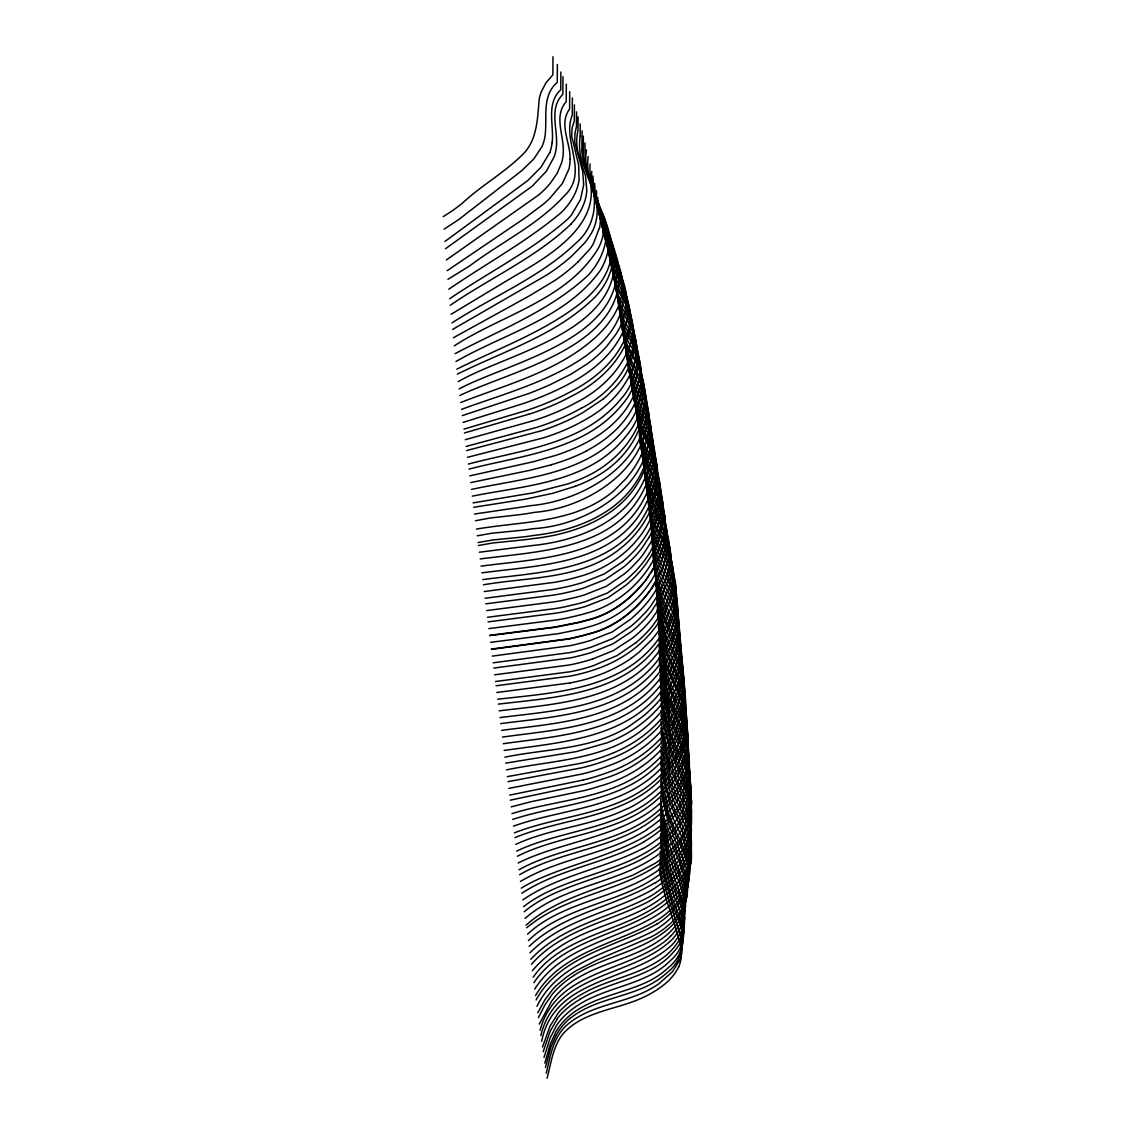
<?xml version="1.0" encoding="UTF-8"?>
<svg xmlns="http://www.w3.org/2000/svg" width="1135" height="1135" viewBox="0 0 1135 1135"><rect width="100%" height="100%" fill="white"/><g stroke="black" fill="none" stroke-linecap="round" stroke-linejoin="round"><path stroke-width="1.5" d="M602.387 218.133C600.358 246.65 623.711 268.073 626.293 295.483M646.567 483.907C645.389 511.814 672.516 531.606 670.714 559.825A139.662 99.1 -7.1 0 1 669.877 571.16L668.288 578.722A119.643 84.898 -7.1 0 1 666.5 584.397L660.371 597.648L651.447 611.339A133.717 94.886 -7.1 0 1 642.694 621.398L638.679 625.328A146.004 103.597 -7.1 0 1 631.627 631.457L612.914 643.914L591.576 652.441A171.399 121.615 -7.1 0 1 584.738 654.455L576.268 656.612A134.625 95.524 -7.1 0 1 570.167 657.931L493.796 668.075M594.655 183.359L595.364 197.05L598.173 210.486A129.234 91.694 -7.1 0 0 599.819 215.239L612.659 244.224A118.735 84.245 -7.1 0 1 613.425 246.763C628.038 330.555 509.941 351.878 458.214 381.615M552.986 56.75L552.887 74.754L545.949 82.855L541.324 91.68A77.677 55.104 -7.1 0 0 539.224 98.83C537.394 118.934 537.479 141.634 520.894 156.219C502.805 173.669 480.587 186.126 462.229 203.321A183.742 130.369 -7.1 0 1 449.049 212.954L443.203 216.657M557.356 64.525L557.257 82.358C541.253 96.163 547.567 118.083 545.013 136.271A75.109 53.288 -7.1 0 1 542.161 146.316L533.734 159.07L521.646 170.732L458.753 219.552L444.069 229.199M560.86 72.03L560.761 89.75C545.736 103.81 554.164 124.935 552.163 142.599M562.96 76.669L562.846 94.319C548.517 108.605 558.094 129.163 556.405 146.529A79.677 56.537 -7.1 0 1 554.306 156.531L546.488 171.073L532.258 186.154L445.488 248.749M566.322 84.146L566.223 101.668C553.27 116.423 564.407 135.888 563.258 152.87A80.344 57.005 -7.1 0 1 561.612 162.844L557.2 173.229L550.39 183.146A101.866 72.271 -7.1 0 1 538.359 195.163L446.353 259.972M569.699 91.623L569.6 109.031C558.392 124.382 570.635 142.528 570.082 159.198M572.38 97.894L572.281 115.203C561.499 141.265 589.618 172.165 564.251 195.915C537.82 224.872 501.514 242.039 470.429 265.335A185.587 131.674 -7.1 0 1 467.01 267.548L447.928 279.323M574.409 104.874L574.324 120.906L572.139 127.844L571.685 136.186L578.651 164.845L579.091 179.656A80.358 57.02 -7.1 0 1 578.027 185.09L577.46 187.119A86.303 61.233 -7.1 0 1 560.69 213.025C525.973 241.982 485.979 263.731 448.793 289.226M576.566 111.883L576.466 126.496L574.892 133.774L574.807 142.485L582.666 171.342L583.702 184.778L580.439 199.547L571.558 214.785A74.002 52.508 -7.1 0 1 567.429 219.381C531.677 250.665 488.759 272.173 449.644 298.76M578.07 116.848L577.999 130.44A94.177 66.823 -7.1 0 0 578.779 155.268M580.155 136.044L580.226 123.857M582.099 130.809L581.844 151.551L583.688 164.305A103.427 73.392 -7.1 0 0 584.922 168.448C599.096 192.241 598.443 224.063 576.069 242.975C540.246 277.337 493.129 296.192 451.957 322.936M583.333 136.115L583.333 156.403L585.39 169.356A102.831 72.966 -7.1 0 0 586.71 173.556C596.925 193.049 602.955 217.665 588.852 237.116A83.976 59.587 -7.1 0 1 584.752 242.819L572.182 255.659A216.941 153.92 -7.1 0 1 547.013 274.869L452.61 329.434M584.922 143.01L585.249 162.688L587.604 175.939A103.129 73.165 -7.1 0 0 589.022 180.195L595.818 195.532M586.525 149.905C579.942 185.97 619.469 216.842 596.074 251.899C564.052 300.718 500.705 315.558 454.298 345.849M588.143 156.63C585.107 179.713 597.79 199.263 605.068 219.92A97.88 69.448 -7.1 0 1 605.92 224.148M647.447 490.448C646.17 509.828 659.676 525.193 666.841 542.09A122.254 86.742 -7.1 0 1 670.005 551.681L671.707 562.79M648.312 497.002C646.851 516.496 660.811 531.79 667.877 548.815A127.205 90.261 -7.1 0 1 670.047 554.788M648.865 501.131C647.262 521.632 662.797 537.266 669.466 555.455A129.887 92.162 -7.1 0 1 673.679 577.488L673.637 581.262A124.126 88.076 -7.1 0 1 669.395 602.075L664.188 613.453A159.538 113.202 -7.1 0 1 658.215 623.243C642.935 645.758 619.299 661.733 593.591 669.99A130.482 92.588 -7.1 0 1 569.628 676.176L496.009 685.767M667.522 540.856L667.167 548.716M667.465 544.942L667.451 537.096M665.28 531.208L665.365 527.122M651.107 438.153L650.837 426.888L648.709 415.892A105.555 74.896 -7.1 0 0 647.021 411.04C639.289 393.888 627.414 377.572 627.712 357.922M651.561 441.104L651.291 429.839L649.163 418.843A104.973 74.484 -7.1 0 0 647.489 413.991C639.714 396.867 627.981 380.523 628.194 360.902M652.597 447.828L652.341 436.549L650.213 425.554A104.065 73.832 -7.1 0 0 648.539 420.702C640.679 403.649 629.301 387.219 629.287 367.683M653.647 454.539L653.377 443.26L651.263 432.265A103.257 73.264 -7.1 0 0 649.589 427.427C641.644 410.416 630.606 393.93 630.365 374.465M654.753 461.718L654.498 450.439L652.384 439.444A102.533 72.754 -7.1 0 0 650.71 434.591C642.68 417.652 631.996 401.095 631.542 381.701M655.789 468.429L655.548 457.15L653.434 446.154A101.781 72.214 -7.1 0 0 651.76 441.316L642.311 422.546M656.839 475.139L656.583 463.874L654.484 452.865A101.1 71.732 -7.1 0 0 652.809 448.027L643.999 430.52M649.745 507.671C647.957 528.3 663.932 543.864 670.501 562.18A134.001 95.085 -7.1 0 1 673.594 573.033L674.786 587.973A122.466 86.898 -7.1 0 1 670.473 608.786L665.252 620.178A151.82 107.726 -7.1 0 1 651.674 639.743M665.238 530.896L664.514 538.77M650.539 513.9C648.95 542.246 677.24 562.18 675.807 590.924C676.276 607.48 669.409 623.314 660.116 636.692C624.463 689.64 554.816 692.648 497.697 699.231M650.908 517.702C648.809 546.531 677.666 566.734 676.233 595.832C676.616 612.375 669.82 628.222 660.542 641.601C624.846 694.464 555.37 697.301 498.308 704.126M525.051 918.428C566.862 881.796 629.755 883.739 669.934 844.965C677.141 837.687 683.043 829.061 686.859 819.541C693.996 804.928 690.165 788.939 689.853 773.616A85.919 60.964 -7.1 0 0 688.888 769.048L669.565 724.712L660.201 686.476M651.419 522.937C648.723 552.972 679.34 574.069 676.829 604.458C676.545 620.731 669.707 636.238 660.4 649.319C624.363 701.189 555.753 703.813 499.145 710.851M651.93 528.158C648.582 558.831 679.922 580.34 677.396 611.212C676.999 627.471 670.274 643.02 660.882 656.073C624.86 707.772 556.448 710.354 499.982 717.575M686.945 736.459L687.328 727.053L686.065 717.817A87.792 62.297 -7.1 0 0 684.745 713.319L671.764 686.306L666.614 673.126A209.634 148.742 -7.1 0 1 664.542 665.834L658.782 633.628M652.384 532.854C648.496 564.095 680.418 585.972 677.921 617.27C677.425 633.514 670.771 649.106 661.322 662.145C625.3 713.674 557.072 716.228 500.734 723.619M652.895 538.075C648.426 569.359 679.794 591.221 678.517 622.136C678.432 638.622 671.977 654.611 662.514 667.919C626.79 720.016 558.08 722.896 501.585 730.358M654.413 553.667C648.468 587.362 682.49 611.041 680.206 644.141C679.34 660.002 673.197 675.438 663.705 688.094C627.456 738.885 560.122 742.304 504.082 750.448M666.954 550.617L667.11 548.404M653.405 543.296C648.397 575.8 681.497 598.556 679.07 630.762C678.347 646.993 671.877 662.67 662.287 675.651C626.179 726.698 558.434 729.209 502.422 737.083M653.902 548.432C648.468 580.936 680.759 603.721 679.666 635.515C679.354 651.987 673.055 668.075 663.45 681.326C627.315 732.572 559.484 735.75 503.245 743.709M664.94 534.67L664.216 540.671M666.898 550.305L666.401 554.405M666.642 552.206L665.649 558.179M663.861 542.558L664.174 540.359M663.464 544.445L663.819 542.26M665.99 555.994L665.181 560.066M599.209 228.419L593.435 243.585A77.194 54.764 -7.1 0 1 589.703 249.274L577.899 262.072M663.024 546.332L663.422 544.147M547.084 1078.25C551.071 1063.069 553 1046.342 563.116 1033.701C582.638 1012.037 613.865 1010.022 639.317 999.155A96.007 68.128 -7.1 0 0 648.95 994.572C660.882 988.046 672.771 979.491 678.645 966.821M546.261 1073.142C549.978 1057.721 552.518 1040.88 563.414 1028.58A51.572 36.59 -7.1 0 1 566.379 1025.515C587.249 1006.858 616.504 1004.234 641.346 993.466A87.026 61.744 -7.1 0 0 658.782 983.846L672.587 971.574L679.766 959.969M545.438 1067.425L550.844 1047.335L555.966 1035.503M662.982 546.02L661.96 550.078M544.814 1063.14L550.163 1044.512L555.597 1032.339A76.144 54.026 -7.1 0 1 572.65 1013.186C595.265 996.587 624.009 993.224 648.794 981.193A76.542 54.31 -7.1 0 0 656.81 976.611A78.542 55.728 -7.1 0 0 668.472 967.517C684.575 954.932 686.647 932.601 678.744 915.009C670.147 894.593 664.032 873.226 660.187 851.406M664.67 561.938L665.138 559.768M541.665 1041.348C554.433 976.214 632.961 982.385 672.431 944.462A74.101 52.579 -7.1 0 0 681.61 930.402L684.802 918.13L683.696 903.474L668.458 861.763L660.371 827.571M543.991 1057.423L550.092 1038.071L556.49 1025.529A78.627 55.785 -7.1 0 1 576.41 1006.248C599.394 990.756 627.683 986.925 651.987 974.185A76.286 54.125 -7.1 0 0 659.534 969.588A77.989 55.331 -7.1 0 0 670.572 960.451C685.724 947.753 686.959 926.217 679.468 909.22C670.544 888.762 664.316 867.253 660.471 845.277M542.502 1047.066L549.908 1026.352L558.122 1013.158A70.469 49.997 -7.1 0 1 562.024 1008.816L568.025 1003.425A94.843 67.291 -7.1 0 1 583.007 993.551C609.651 978.228 642.254 974.922 666.415 955.131A74.456 52.82 -7.1 0 0 678.262 941.568C688.051 927.607 685.029 909.532 678.702 894.905C669.735 875.525 664.216 854.825 660.414 833.87M543.168 1051.705L549.993 1031.616L557.384 1018.705M662.471 547.907L659.08 557.711M664.103 563.811L664.628 561.641M540.842 1035.631C555.923 971.773 632.777 977.732 672.317 939.283A75.109 53.288 -7.1 0 0 682.447 923.479L685.242 911.306L684.093 897.714L680.745 886.407L668.316 854.995L660.343 821.272M664.06 563.513L661.975 569.557M688.221 826.493L691.598 811.341L690.534 798.274L670.459 751.867L660.868 715.064M540.076 1030.254C555.909 971.063 624.562 972.539 665.422 940.958A75.194 53.359 -7.1 0 0 670.515 936.29M661.279 551.695L655.434 565.23M663.408 565.429L659.378 575.232M667.607 591.122L662.443 602.501A170.378 120.892 -7.1 0 1 659.095 608.36L652.412 618.064A135.434 96.092 -7.1 0 1 632.365 638.196L613.24 650.667L592.342 659.109M549.766 152.601L540.998 167.242L527.732 180.578L444.948 241.457M643.616 449.786L640.849 456.071M687.427 851.151L691.314 837.829L690.804 823.684L686.746 811.908L670.473 775.602L660.882 739.977M687.157 877.284L690.789 863.721L689.768 851.406L684.405 836.069L669.451 802.147L660.769 769.431M687.058 846.185L691.399 831.004L690.718 816.902L686.902 806.034L670.288 768.877L660.91 733.593M661.109 571.146L651.49 588.824M538.401 1017.669L544.885 1005.014L552.206 994.373A95.837 68.001 -7.1 0 1 573.828 975.575M539.238 1024.096L551.61 1001.198A89.991 63.844 -7.1 0 1 570.721 982.513C600.103 961.742 638.48 958.281 666.458 935.197A74.64 52.962 -7.1 0 0 672.573 929.324A77.861 55.246 -7.1 0 0 684.221 910.029L686.264 898.111L684.604 884.874L668.416 842.766L660.357 809.156M658.187 559.3L650.837 573.132M684.717 831.132L688.647 821.513A129.177 91.651 -7.1 0 0 690.435 815.029L691.797 802.147L690.378 792.911L671.225 749.412L666.656 734.969L660.953 710.51M685.909 859.876L691.116 844.653L690.903 830.465L686.533 817.668L669.735 779.802L660.84 746.376M642.58 470.287C623.768 512.183 577.119 530.669 534.117 535.408A187.545 133.065 -7.1 0 1 522.256 537.025L492.732 539.976L478.105 542.544M643.048 473.238C624.009 515.73 576.495 533.947 533.01 538.6A190.41 135.093 -7.1 0 1 522.625 539.962L493.101 542.941L478.473 545.509M644.127 479.949C624.803 523.036 576.41 541.097 532.358 545.538A206.896 146.798 -7.1 0 1 523.462 546.659L479.31 552.234M645.219 486.674C616.518 550.191 539.068 551.128 480.148 558.945M646.368 493.838C617.624 557.498 540.076 558.306 481.041 566.138M537.763 1012.789L544.843 999.907L552.901 989.153A82.401 58.467 -7.1 0 1 556.476 985.464L565.202 978.1A121.473 86.189 -7.1 0 1 577.148 970.226L596.826 960.139L651.291 936.914A96.135 68.199 -7.1 0 0 664.642 928.387L669.82 924.046A73.364 52.054 -7.1 0 0 676.432 917.08L677.836 915.264A77.776 55.189 -7.1 0 0 687.157 893.855A73.945 52.465 -7.1 0 0 687.611 888.918C685.299 857.067 662.585 830.706 660.598 798.359M646.978 501.486C617.724 564.464 540.686 564.975 481.893 572.849M648.071 508.21C618.66 571.118 541.608 571.813 482.73 579.574M685.37 865.211C695.613 849.491 691.57 830.352 683.256 814.944C673.012 794.826 664.755 773.701 660.811 751.37M683.696 892.961C695.074 875.34 687.129 854.598 678.957 837.63C669.891 820.151 664.358 801.126 660.726 781.831M658.371 576.807C644.382 603.948 619.341 626.222 589.462 633.912A219.168 155.509 -7.1 0 1 582.383 635.87L573.927 637.941A152.487 108.194 -7.1 0 1 568.748 639.033L491.455 649.376M684.675 872.049C695.131 856.925 692.194 837.928 683.979 822.705C673.679 802.062 664.67 780.653 660.769 757.754M536.94 1006.348C558.902 961.288 612.63 952.038 653.192 931.168A84.884 60.226 -7.1 0 0 684.589 898.792L688.278 885.002L686.675 869.992A193.546 137.335 -7.1 0 0 684.249 862.018L669.224 826.053L660.698 792.216M654.313 566.918L645.46 580.779M648.965 537.408L642.694 547.084A131.277 93.141 -7.1 0 1 630.365 561.03M681.695 899.502C694.379 882.236 687.952 860.529 679.411 843.206C670.118 825.287 664.372 805.807 660.712 786.016M536.103 999.921C560.761 955.103 615.638 947.214 656.683 924.16M535.536 995.579C561.669 950.917 617.468 944.306 658.399 919.464A87.381 61.999 -7.1 0 0 683.511 892.933M649.532 574.764C634.933 596.23 613.354 613.936 587.774 620.164A221.311 157.027 -7.1 0 1 578.85 622.562L554.689 627.357L489.738 635.628M534.698 989.153C562.875 944.561 620.079 939.936 660.939 912.483A89.339 63.39 -7.1 0 0 684.958 886.066C695.954 868.161 687.072 847.76 678.985 830.848C669.962 813.568 664.386 794.727 660.74 775.631M669.309 713.489C655.094 734.075 634.394 749.781 611.013 758.549A151.31 107.357 -7.1 0 1 581.489 767.842L507.983 781.66M650.114 590.441C635.061 610.616 614.262 627.556 589.42 633.6A221.651 157.268 -7.1 0 1 582.34 635.557L573.884 637.629A151.253 107.314 -7.1 0 1 568.706 638.735L491.427 649.064M533.861 982.711C563.996 938.248 622.931 935.836 663.478 905.503A92.02 65.291 -7.1 0 0 687.313 877.312M533.152 977.221C571.699 922.202 662.131 933.225 689.356 867.537C696.053 849.945 685.441 832.906 678.546 817.285C669.82 800.643 664.386 782.497 660.783 764.125M643.758 582.553C629.13 599.947 610.204 614.574 587.731 619.852A220.715 156.602 -7.1 0 1 578.807 622.264L554.646 627.045L489.71 635.316M651.646 639.743L639.601 651.717A114.99 81.592 -7.1 0 1 631.202 658.215M531.478 964.324C561.626 929.82 608.686 921.833 647.787 901.984A107.328 76.159 -7.1 0 0 685.086 865.154M611.581 391.135C641.942 363.03 639.218 323.688 618.178 290.659A172.25 122.225 -7.1 0 1 611.368 260.525M530.825 959.288C562.364 925.11 610.417 917.633 649.901 896.551M571.146 223.921C535.805 257.716 490.221 277.82 450.255 305.287M529.988 952.832C563.187 918.91 612.659 912.327 652.597 889.599A104.718 74.3 -7.1 0 0 687.058 851.094M526.143 925.139C543.693 909.263 565.826 899.885 587.717 891.613A297.71 211.238 -7.1 0 1 596.201 888.492L632.833 875.227L655.179 863.324A102.945 73.051 -7.1 0 0 684.646 831.118M529.151 946.377C564.251 912.923 614.773 906.851 655.292 882.633M528.413 940.66C572.778 896.636 654.242 903.928 685.285 844.851C694.705 828.635 692.747 808.886 683.582 793.138C672.8 772.637 665.039 750.717 660.91 727.904M527.576 934.204C573.303 891.074 656.867 898.75 686.264 837.034C695.528 820.08 691.555 800.288 682.334 784.384C671.863 764.692 664.954 743.397 660.882 721.477M603.082 399.109L583.291 412.36A177.911 126.24 -7.1 0 1 539.168 431.456M636.026 642.594L617.057 655.562L593.108 665.777A134.029 95.099 -7.1 0 1 570.011 671.764L495.484 681.525M622.746 561.57L604.189 574.012L582.851 582.496A166.235 117.955 -7.1 0 1 552.958 589.476L485.071 598.244M569.997 1018.492C592.002 1000.701 621.37 998.062 646.397 986.414A76.641 54.381 -7.1 0 0 654.767 981.874A79.067 56.097 -7.1 0 0 666.912 972.808C683.369 960.494 686.462 937.992 678.489 920.102C670.061 899.459 663.833 877.979 659.988 856.003M526.739 927.749C565.996 894.933 620.462 891.982 661.464 862.614M524.214 911.703C572.778 871.169 660.428 877.866 687.186 811.766C694.691 794.784 690.279 775.914 681.255 760.549C670.501 741.056 664.684 719.462 660.57 697.699M554.291 950.506L561.385 945.668A121.715 86.359 -7.1 0 1 568.592 941.369C592.612 927.948 619.724 921.535 644.141 908.965M523.59 906.666C572.934 867.693 659.804 873.51 686.774 807.68C694.521 790.414 690.023 771.133 680.801 755.513C670.09 736.104 664.472 714.539 660.414 692.889M522.753 899.942C559.158 874.886 604.274 868.899 642.921 848.469M447.204 270.655L524.015 218.629L542.814 204.612A143.123 101.54 -7.1 0 0 549.581 198.568L562.392 183.459L568.905 169.143A76.854 54.523 -7.1 0 0 570.04 159.212M647.305 829.515C608.303 854.3 559.995 857.79 520.44 881.441M521.901 893.202C559.47 868.615 605.735 863.607 644.524 841.574M451.106 314.267L514.609 276.046C555.27 252.807 614.191 216.572 582.071 161.851A112.904 80.103 -7.1 0 1 580.255 136.044M573.785 975.547C603.707 956.11 641.757 951.981 669.082 928.217A72.995 51.799 -7.1 0 0 674.786 922.372L676.276 920.556A77.45 54.962 -7.1 0 0 686.377 899.076A72.966 51.77 -7.1 0 0 686.973 894.11C685.469 862.018 662.258 835.516 660.485 803.012M521.277 888.166C575.459 854.002 693.797 850.683 689.058 761.798A91.211 64.709 -7.1 0 0 687.994 757.244L669.026 713.929L659.846 675.254M580.028 999.226C603.508 984.981 631.372 980.654 655.193 967.19A72.839 51.685 -7.1 0 0 662.187 962.565A75.889 53.842 -7.1 0 0 674.091 951.385C687.242 937.865 686.178 917.477 679.099 901.417C670.118 881.54 664.273 860.429 660.442 838.992M518.142 863.011C573.828 835.119 656.186 836.296 683.795 769.544C692.123 751.342 687.98 730.443 677.836 713.929C666.699 694.748 662.67 672.757 658.91 651.192M581.191 408.359C602.798 397.137 621.554 378.948 630.365 355.964C640.466 331.562 627.896 307.131 617.071 285.566M519.589 874.702C550.404 856.882 586.213 851.591 618.901 838.325A155.935 110.648 -7.1 0 0 629.457 833.686C661.847 819.073 693.939 786.683 688.009 748.291A93.155 66.085 -7.1 0 0 686.888 743.751L668.231 701.458L659.236 662.329M453.447 337.705L529.69 295.696L555.356 280.146A193.432 137.25 -7.1 0 0 577.857 262.057M455.121 353.638C500.549 329.661 550.475 310.465 588.483 274.954A103.853 73.69 -7.1 0 0 605.749 224.177M518.979 869.736C567.103 842.936 632.082 844.553 669.409 799.381C683.54 783.093 693.074 760.322 686.462 738.772A104.193 73.931 -7.1 0 0 685.554 736.062L668.132 697.5L658.953 657.534M517.29 856.272C564.01 832.764 623.583 834.253 662.088 794.926C679.198 777.716 693.059 752.902 686.42 727.975A94.049 66.724 -7.1 0 0 685.611 725.265C673.041 699.813 661.208 673.764 658.995 644.921M586.767 450.68C609.495 438.72 630.478 419.808 638.083 394.554C646.539 371.429 637.146 347.679 625.513 327.618M455.972 361.498C504.763 333.349 566.847 317.871 600.812 269.662C608.346 256.496 612.077 239.556 606.388 225.028C597.691 208.4 590.342 190.538 591.775 171.314M516.652 851.094C564.123 828.522 624.264 829.756 662.684 789.648C679.156 772.722 691.939 748.802 686.59 724.57A89.594 63.574 -7.1 0 0 685.313 720.072L671.963 692.038L666.883 678.829A213.408 151.409 -7.1 0 1 665.082 672.558L659.066 640.083M456.823 369.201C497.343 348.786 540.941 333.293 577.46 305.67C595.393 292.078 612.403 272.627 611.51 248.678A121.062 85.891 -7.1 0 0 611.197 243.032L609.992 235.782A111.641 79.209 -7.1 0 0 608.686 231.157L607.991 229.1M457.362 374.153C502.521 351.623 553.029 336.144 590.739 301.158C607.792 286.233 617.667 262.525 611.339 240.123A109.712 77.847 -7.1 0 0 610.644 237.57L597.946 208.57A120.069 85.196 -7.1 0 1 596.286 203.761L593.832 192.014L592.924 176.067M515.801 844.355C551.468 827.756 592.186 826.181 627.485 808.475M459.051 388.922C511.573 361.043 632.039 338.046 615.496 253.417A127.418 90.403 -7.1 0 0 614.688 250.878L602.103 222.9M514.964 837.616C564.223 817.342 626.066 818.321 664.046 775.971C679.681 758.705 690.945 734.714 685.455 711.063A89.168 63.262 -7.1 0 0 684.093 706.58L666.288 667.408A207.336 147.11 -7.1 0 1 663.904 659.109L658.357 627.087M459.831 395.505C513.247 369.584 635.529 344.841 617.383 259.532A134.767 95.624 -7.1 0 0 616.518 256.992L605.083 232.008A159.822 113.401 -7.1 0 1 597.748 197.348M514.368 832.863C563.811 813.454 625.541 814.519 663.379 772.126C679.368 754.718 690.733 730.259 685.015 706.31A90.005 63.858 -7.1 0 0 683.639 701.813L666.146 663.677A206.754 146.699 -7.1 0 1 663.45 654.356L658.045 622.477M460.668 402.528C507.26 384.226 558.76 371.259 596.471 336.457C611.651 322.212 624.775 302.619 622.193 280.799A124.183 88.104 -7.1 0 0 621.072 273.407L619.114 266.2A137.647 97.667 -7.1 0 0 618.22 263.661L606.232 237.697M575.544 486.234L552.944 493.257L525.264 499.173A216.147 153.367 -7.1 0 1 517.844 500.351L473.692 507.288M513.531 826.138C563.783 808.077 626.052 808.531 663.734 765.316C679.482 747.823 690.307 723.293 684.405 699.557A91.254 64.738 -7.1 0 0 682.986 695.074L665.819 657.959A205.279 145.649 -7.1 0 1 662.812 647.631L657.605 615.95M461.519 409.423C516.212 388.34 644.183 359.653 620.845 272.882A143.28 101.653 -7.1 0 0 619.909 270.343L607.395 243.387M512.694 819.399C563.712 802.644 626.605 802.601 664.088 758.492C679.539 740.914 690.023 716.341 683.809 692.804A93.794 66.554 -7.1 0 0 682.334 688.335L665.153 651.22A202.711 143.833 -7.1 0 1 662.173 640.892L657.165 609.41M528.74 414.218L464.442 432.96M462.271 415.623L528.74 393.519A311.841 221.268 -7.1 0 0 550.291 384.609L570.919 374.252L587.462 363.725A132.752 94.191 -7.1 0 0 607.012 345.948L616.021 334.116A109.57 77.747 -7.1 0 0 626.293 295.483M539.139 431.385L466.627 450.567M511.928 813.639C557.257 799.437 609.367 799.111 648.113 768.395A135.902 96.432 -7.1 0 0 667.494 748.887L672.956 741.226A119.388 84.714 -7.1 0 0 676.346 735.352L682.064 721.562L685.256 707.02A101.682 72.158 -7.1 0 0 684.745 692.506L684.235 690.066A96.234 68.284 -7.1 0 0 682.107 683.227L668.572 655.562L663.322 641.346A196.241 139.236 -7.1 0 1 661.279 633.075L656.938 603.905M531.35 421.255L465.279 439.699M463.123 422.39L523.136 403.606A242.45 172.023 -7.1 0 0 566.776 385.091C590.313 372.975 612.914 355.255 623.626 330.37C635.345 305.414 622.108 279.934 610.985 257.645A203.676 144.514 -7.1 0 1 608.871 252.126L605.508 239.57L604.387 226.688M551.284 464.825L529.605 470.358L470.628 482.63M511.133 806.9L530.627 801.807L584.624 790.499A185.161 131.376 -7.1 0 0 599.791 786.158C637.586 775.673 674.346 748.093 683.568 708.311A112.564 79.861 -7.1 0 0 684.958 695.088C685.497 677.865 674.545 663.947 667.933 648.965A201.562 143.01 -7.1 0 1 661.606 630.45L656.739 598.642M463.96 429.129L526.356 410.501A213.139 151.225 -7.1 0 0 570.976 391.547C593.875 379.87 614.986 361.966 625.371 337.96C637.232 313.047 623.867 287.637 612.843 265.349A165.015 117.075 -7.1 0 1 606.246 235.442M510.296 800.175L583.787 784.54A173.825 123.332 -7.1 0 0 601.89 779.234C638.962 768.438 674.261 740.502 683.27 701.543A108.549 77.01 -7.1 0 0 684.476 692.095A110.719 78.556 -7.1 0 0 683.142 677.184A107.981 76.612 -7.1 0 0 680.291 668.203L667.238 642.226A186.31 132.199 -7.1 0 1 661.052 623.711M509.658 795.124L583.163 780.043M466.116 446.452L536.77 427.356A186.381 132.242 -7.1 0 0 581.12 408.274M467.478 457.32L543.012 437.968A165.483 117.416 -7.1 0 0 586.696 418.914C606.757 407.649 624.236 390.298 632.592 368.591C642.013 344.785 631.741 320.226 620.136 299.356A172.69 122.523 -7.1 0 1 612.943 268.427M508.82 788.399L582.326 773.942A158.489 112.45 -7.1 0 0 609.58 765.416C643.346 753.229 674.786 725.989 682.561 689.725A111.627 79.209 -7.1 0 0 683.61 680.276A115.174 81.72 -7.1 0 0 681.142 661.762A113.926 80.826 -7.1 0 0 679.255 656.413L666.018 630.45A147.053 104.335 -7.1 0 1 663.535 624.378L659.392 608.502L656.314 584.426M468.315 464.073C521.036 449.942 583.433 444.438 620.561 399.406C644.027 373.883 640.778 335.307 622.094 308.053A171.342 121.573 -7.1 0 1 614.432 276.245M468.939 469.124C522.029 455.291 585.376 450.297 622.278 404.358C644.836 378.906 641.913 340.897 623.314 314.055A169.001 119.913 -7.1 0 1 615.44 281.906M469.776 475.877L533.209 461.746L556.164 455.248A165.384 117.345 -7.1 0 0 573.629 448.609C600.032 437.401 625.47 418.418 635.742 390.681C645.801 367.045 636.735 341.706 624.42 320.893A163.667 116.125 -7.1 0 1 616.688 289.241M471.465 489.412C524.413 477.934 587.32 474.6 624.378 429.257C648.355 402.684 646.297 362.689 626.605 334.357M472.302 496.151C525.619 485.411 589.86 482.772 626.151 435.911C649.461 409.054 647.475 369.286 627.698 341.067M473.153 502.89L533.634 492.76L567.656 483.936A125.644 89.154 -7.1 0 0 591.945 473.664C614.375 461.42 633.557 441.245 641.36 416.559C650.241 392.937 641.105 368.237 628.776 347.778A147.976 105.002 -7.1 0 1 620.944 317.232M507.359 776.624L580.85 763.273A146.755 104.122 -7.1 0 0 612.077 753.413C639.97 742.177 665.436 721.264 677.269 693.102A143.45 101.781 -7.1 0 0 679.312 687.413L681.284 679.822A120.012 85.153 -7.1 0 0 680.972 653.604A116.621 82.742 -7.1 0 0 678.134 644.623C665.975 623.072 655.491 600.259 655.803 574.835M474.543 514.027L518.695 507.515A196.951 139.747 -7.1 0 0 530.57 505.642C589.079 500.606 661.038 454.766 644.084 387.432A112.776 80.017 -7.1 0 0 642.552 382.963L630.563 358.873M475.381 520.752L489.994 518.028L519.532 514.694A185.899 131.901 -7.1 0 0 534.372 512.353C592.669 507.785 661.705 459.973 645.219 394.143A110.79 78.613 -7.1 0 0 643.701 389.674L631.656 365.598M477.253 535.819L491.881 533.223L521.419 530.315A173.754 123.289 -7.1 0 0 533.28 528.669C594.102 525.193 663.734 477.225 647.659 409.167A106.874 75.832 -7.1 0 0 645.971 404.315C638.31 387.12 626.109 370.861 626.619 351.141M506.508 769.885C551.681 760.308 601.805 760.322 640.41 731.351C659.875 716.455 676.942 695.996 681.099 671.168A116.777 82.855 -7.1 0 0 681.965 661.733A120.58 85.551 -7.1 0 0 677.481 637.884C665.621 616.66 654.824 594.385 655.491 569.316M476.416 529.094C506.763 523.831 537.933 523.235 567.741 514.581A94.602 67.121 -7.1 0 0 576.424 511.871L584.88 508.565A104.221 73.959 -7.1 0 0 613.765 490.916L626.435 478.175A150.685 106.917 -7.1 0 0 640.807 456.057M505.671 763.146L576.211 751.64L607.239 742.758A116.536 82.685 -7.1 0 0 642.722 722.711C665.294 704.849 684.178 677.538 681 647.503A123.587 87.693 -7.1 0 0 676.829 631.131C665.266 610.275 654.2 588.497 655.193 563.797M504.891 757.173C543.935 749.114 585.887 749.653 621.909 730.415A102.079 72.427 -7.1 0 0 629.201 726.244L642.297 716.88A156.814 111.258 -7.1 0 0 660.343 699.33C671.168 687.115 678.319 671.679 680.433 655.477A115.245 81.777 -7.1 0 0 680.844 647.12L680.688 643.999A122.41 86.856 -7.1 0 0 676.857 626.719C665.791 605.48 653.419 583.972 654.938 558.959M483.382 584.809C530.229 576.708 583.759 579.659 622.306 546.957C647.815 526.115 664.344 491.058 655.321 458.114A101.696 72.158 -7.1 0 0 653.632 453.276L644.822 435.769A192.709 136.739 -7.1 0 1 634.607 400.541M484.219 591.534L555.072 582.241A164.618 116.806 -7.1 0 0 579.347 576.523C610.843 568.053 639.147 545.779 652.029 515.474C666.33 487.114 655.079 456.454 640.864 430.718A239.258 169.768 -7.1 0 1 638.778 424.32L635.614 407.337M570.465 682.901L496.846 692.492M485.766 603.848L553.667 595.095A167.739 119.019 -7.1 0 0 583.589 588.129L605.125 579.602L623.512 567.174A140.47 99.667 -7.1 0 0 630.379 561.03M486.603 610.573L554.504 601.82A158.772 112.649 -7.1 0 0 563.584 600.16L575.729 597.351A181.203 128.567 -7.1 0 0 584.468 594.91L606.26 586.313L624.42 573.884A148.373 105.271 -7.1 0 0 631.259 567.755L638.792 559.825A126.836 89.991 -7.1 0 0 643.588 553.809L650.965 542.147A159.297 113.032 -7.1 0 0 654.711 534.528L656.966 528.839A137.335 97.44 -7.1 0 0 659.265 521.263L660.769 513.715A162.773 115.5 -7.1 0 0 661.563 506.139C663.294 490.079 656.64 475.026 648.681 461.548A208.57 147.99 -7.1 0 1 642.084 445.757L638.452 426.632M487.454 617.284L555.341 608.544A154.502 109.627 -7.1 0 0 564.421 606.913L576.566 604.104A190.68 135.292 -7.1 0 0 585.362 601.678L607.395 593.038L625.342 580.609A157.084 111.457 -7.1 0 0 632.124 574.48C644.013 563.215 653.292 549.156 658.626 533.649A131.362 93.212 -7.1 0 0 660.272 527.988L661.776 520.426A164.05 116.394 -7.1 0 0 662.556 512.864C666.387 483.453 639.062 462.342 639.459 433.442M488.022 621.881L555.923 613.155A151.863 107.754 -7.1 0 0 565.003 611.524L577.133 608.743A197.575 140.187 -7.1 0 0 585.958 606.317L608.161 597.634L625.967 585.206A163.965 116.337 -7.1 0 0 632.734 579.077C649.518 562.946 662.031 541.069 663.237 517.461C667.167 488.036 639.658 466.996 640.14 438.096M494.633 674.8L569.174 665.011A141.123 100.135 -7.1 0 0 592.328 659.08M488.859 628.606L556.76 619.88A148.018 105.03 -7.1 0 0 565.84 618.277L577.97 615.496A208.939 148.245 -7.1 0 0 586.852 613.084C621.597 603.834 650.724 575.431 661.478 541.182C676.091 505.302 642.538 478.8 641.147 444.906M493.143 662.826L570.423 652.497A140.201 99.483 -7.1 0 0 575.615 651.376L584.071 649.234A183.061 129.887 -7.1 0 0 590.98 647.234L612.673 638.636L631.046 626.194A155.211 110.123 -7.1 0 0 638.012 620.065L645.744 612.12A129.617 91.963 -7.1 0 0 650.695 606.09L659.548 592.413L665.649 579.162A118.125 83.82 -7.1 0 0 667.423 573.487C680.645 538.628 647.276 511.573 645.886 478.786M492.306 656.101L569.586 645.772A144.585 102.59 -7.1 0 0 574.764 644.652L583.234 642.552A200.966 142.584 -7.1 0 0 590.214 640.58L612.347 631.883L630.294 619.455A168.874 119.828 -7.1 0 0 637.146 613.326C651.831 599.294 663.663 581.276 667.536 561.116C677.269 527.959 645.318 503.685 645.006 472.245M490.575 642.353L558.477 633.642L579.687 629.329A223.921 158.872 -7.1 0 0 589.079 626.804C626.704 616.631 658.612 583.489 665.607 544.885A164.135 116.451 -7.1 0 0 666.259 538.458L665.975 525.675L663.209 513.077A107.782 76.471 -7.1 0 0 660.783 507.005C652.923 491.881 642.793 476.587 643.205 458.838M655.718 502.365L658.314 507.317M657.052 504.99L646.95 483.226M653.618 488.632L657.449 495.896M656.158 493.271L658.669 498.237M652.37 486.305L653.661 488.93M658.272 507.005L659.563 509.643M654.512 500.351L648.539 487.809L645.673 478.885M651.362 484.361L652.412 486.603M659.52 509.331L661.904 514.325M650.398 482.432L651.405 484.673M658.612 497.939L659.818 500.592M660.726 511.672L665.11 522.667M649.461 480.474L650.44 482.73M602.742 214.345C593.945 199.051 589.122 181.756 590.044 164.007M649.504 480.786L647.716 476.53M659.761 500.28L660.882 502.961M648.61 478.814L646.907 474.543M660.825 502.663L663.024 508.92M662.925 516.397L666.046 526.285M646.155 472.543L646.95 474.856M645.446 470.528L646.198 472.855M661.79 505.061L663.947 512.552M645.489 470.841L644.056 465.917M578.694 155.282L585.547 175.953L586.795 190.723A82.6 58.609 -7.1 0 1 586.426 194.085A87.267 61.928 -7.1 0 1 571.118 223.907M644.751 468.542L643.474 463.577M690.023 786.697L670.558 742.247L660.74 704.083M660.002 680.064L669.409 718.98L688.377 762.294A89.041 63.177 -7.1 0 1 689.399 766.863L690.023 772.424M659.605 668.827L668.841 708.197L687.484 750.49A90.644 64.312 -7.1 0 1 688.562 755.045L689.356 762.465A114.876 81.507 -7.1 0 1 647.078 829.33M644.751 474.473L645.716 479.183M661.038 623.711L656.583 593.463M642.992 461.236L643.517 463.889M660.3 815.356L668.16 848.625L681.184 881.03L684.476 892.365L685.568 906.425L682.405 918.981A77.563 55.033 -7.1 0 1 670.501 936.29M666.004 525.987L667.238 533.663M659.719 862.132C663.039 889.272 675.013 914.072 681.582 940.277M663.904 512.24L664.642 516.212M659.392 868.204C662.457 896.579 676.148 922.216 681.326 949.924M642.623 458.866L643.034 461.548M656.47 589.59L659.903 615.056L664.216 631.117A164.206 116.508 -7.1 0 0 666.713 637.189L679.837 663.152A112.592 79.89 -7.1 0 1 684.206 683.27C683.369 725.903 646.226 759.414 608.19 772.325A166.845 118.38 -7.1 0 1 583.177 780.057M666.699 529.648L667.508 537.408M664.599 515.914L665.11 519.929M644.779 474.77L644.084 465.393M642.651 459.178L642.197 452.028M656.03 578.963C655.945 604.657 666.259 627.854 678.616 649.674A114.167 80.996 -7.1 0 1 681.454 658.64L682.178 662.315A125.205 88.842 -7.1 0 1 669.196 713.461M665.053 519.617L665.351 523.675M636.621 414.147L639.686 431.059A213.976 151.82 -7.1 0 0 646.851 449.219C654.725 462.74 661.464 477.75 659.733 493.824A151.466 107.47 -7.1 0 1 647.163 533.776L643.318 539.579A131.603 93.368 -7.1 0 1 622.732 561.555M637.459 419.822L640.452 436.677A209.932 148.955 -7.1 0 0 647.688 454.823C655.59 468.344 662.301 483.354 660.556 499.428A151.026 107.158 -7.1 0 1 649.05 537.423M625.555 344.373C625.115 362.093 634.805 377.416 642.793 392.497A118.04 83.749 -7.1 0 1 645.318 398.527L647.191 404.727A140.712 99.837 -7.1 0 1 643.46 449.758M644.127 465.69L644.24 470.273M665.309 523.363L665.408 527.434M642.155 451.716L642.183 454.113M556.107 1035.531A74.371 52.763 -7.1 0 1 569.841 1018.407M681.312 940.333A72.768 51.628 -7.1 0 1 680.021 959.997M681.184 949.938A66.71 47.329 -7.1 0 1 678.815 966.836M557.228 1018.648A82.429 58.495 -7.1 0 1 580.127 999.311M681.482 899.445A86.189 61.148 -7.1 0 1 656.782 924.245M532.343 970.78A141.918 100.689 -7.1 0 1 554.277 950.492M684.845 872.091A106.704 75.704 -7.1 0 1 644.155 908.979M686.647 846.128A103.171 73.207 -7.1 0 1 655.548 882.831M685.597 859.805A106.108 75.293 -7.1 0 1 649.929 896.579M687.824 826.45A106.789 75.775 -7.1 0 1 661.762 862.799M689.839 772.438A111.755 79.294 -7.1 0 1 644.368 841.432M689.768 786.739A111.23 78.925 -7.1 0 1 643.077 848.625M686.533 736.473A124.793 88.544 -7.1 0 1 627.698 808.716M631.301 658.286A123.474 87.608 -7.1 0 1 570.451 682.844M671.608 562.804A128.298 91.027 -7.1 0 1 667.635 591.122M636.04 642.609A133.206 94.517 -7.1 0 0 653.363 624.775L660.13 615.071A165.327 117.302 -7.1 0 0 663.507 609.211L668.699 597.833A126.907 90.048 -7.1 0 0 669.92 554.816M654.952 461.704A145.635 103.328 -7.1 0 1 646.638 493.895M656.044 468.415A147.309 104.519 -7.1 0 1 647.276 501.542M642.424 422.518A178.053 126.326 -7.1 0 1 632.493 388.496M657.052 475.139A146.855 104.207 -7.1 0 1 648.383 508.267M644.027 430.505A186.31 132.185 -7.1 0 1 633.67 395.264M651.802 441.104A145.975 103.569 -7.1 0 1 643.247 473.281M652.824 447.814A145.55 103.271 -7.1 0 1 644.368 480.006M653.859 454.525A145.564 103.285 -7.1 0 1 645.474 486.716M651.32 438.153A146.032 103.611 -7.1 0 1 642.75 470.33M575.516 486.177A112.308 79.677 -7.1 0 0 603.125 472.344C643.715 445.346 659.634 393.59 629.485 352.162A145.72 103.398 -7.1 0 1 621.639 321.801M630.734 358.83A142.386 101.029 -7.1 0 1 622.689 328.781M631.84 365.527A139.066 98.674 -7.1 0 1 623.739 335.761M626.719 334.328A155.452 110.294 -7.1 0 1 618.83 303.258M627.825 341.025A151.565 107.541 -7.1 0 1 619.894 310.252M586.88 450.808A157.694 111.897 -7.1 0 1 551.255 464.768M625.612 327.589A159.425 113.117 -7.1 0 1 617.752 296.235M611.566 391.121A99.766 70.796 -7.1 0 1 603.096 399.109M528.768 414.275A202.64 143.776 -7.1 0 0 573.388 395.235C596.045 383.658 616.518 365.513 626.591 341.734C637.969 317.133 624.775 292.106 613.922 270.144A167.725 119.005 -7.1 0 1 607.14 239.925M531.379 421.298A189.687 134.583 -7.1 0 0 577.658 401.776C599.592 390.426 618.646 372.266 628.364 349.325C639.658 324.794 626.293 299.739 615.496 277.862A169.725 120.423 -7.1 0 1 608.771 247.813M617.114 285.552A171.144 121.431 -7.1 0 1 610.403 255.701M606.345 237.669A156.786 111.244 -7.1 0 1 599.181 204.499M607.594 243.33A154.317 109.499 -7.1 0 1 600.614 211.635M601.947 222.942A159.028 112.833 -7.1 0 1 596.556 190.652M602.657 214.373A142.372 101.015 -7.1 0 1 608.034 229.114M595.648 195.589A111.797 79.322 -7.1 0 1 599.535 228.433M552.121 142.599A77.081 54.693 -7.1 0 1 549.794 152.601"/></g></svg>
